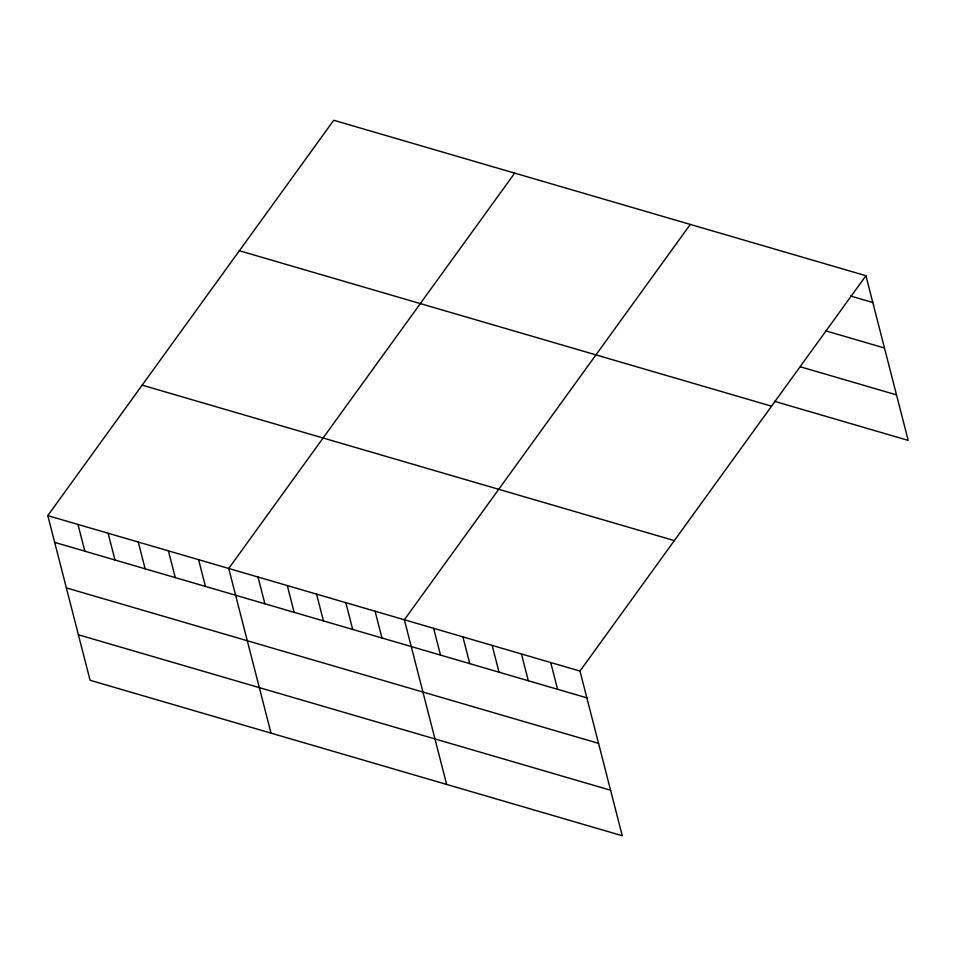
<?xml version="1.0" encoding="UTF-8"?>
<svg xmlns="http://www.w3.org/2000/svg" width="956" height="956" viewBox="0 0 956 956"><rect width="100%" height="100%" fill="white"/><g stroke="black" fill="none" stroke-linecap="round" stroke-linejoin="round"><path stroke-width="1.43" d="M865.921 275.722L579.981 671.064L622.26 835.735L90.079 680.278L47.8 515.619L333.74 120.265L865.921 275.722L908.2 440.381L774.396 401.305M514.687 173.12L228.735 568.462L271.014 733.133M690.304 224.421L404.364 619.763L446.643 784.434M850.493 295.99L872.792 302.502M825.936 330.907L884.479 348.008M800.339 366.793L896.513 394.888M239.382 250.735L771.564 406.18M142.157 385.149L674.338 540.606M47.8 515.619L579.981 671.064M54.671 542.387L586.853 697.844M66.358 587.892L598.54 743.35M78.392 634.772L610.573 790.23M550.704 662.52L557.587 689.3M521.438 653.964L528.31 680.744M492.173 645.42L499.044 672.199M462.895 636.863L469.778 663.643M433.63 628.319L440.501 655.099M375.087 611.219L381.97 637.999M345.821 602.662L352.692 629.442M316.555 594.118L323.427 620.898M287.278 585.562L294.161 612.342M258.012 577.018L264.884 603.798M198.585 559.654L205.456 586.434M168.423 550.847L175.306 577.627M138.273 542.04L145.145 568.82M108.112 533.233L114.995 560.013M77.962 524.426L84.833 551.206"/></g></svg>
